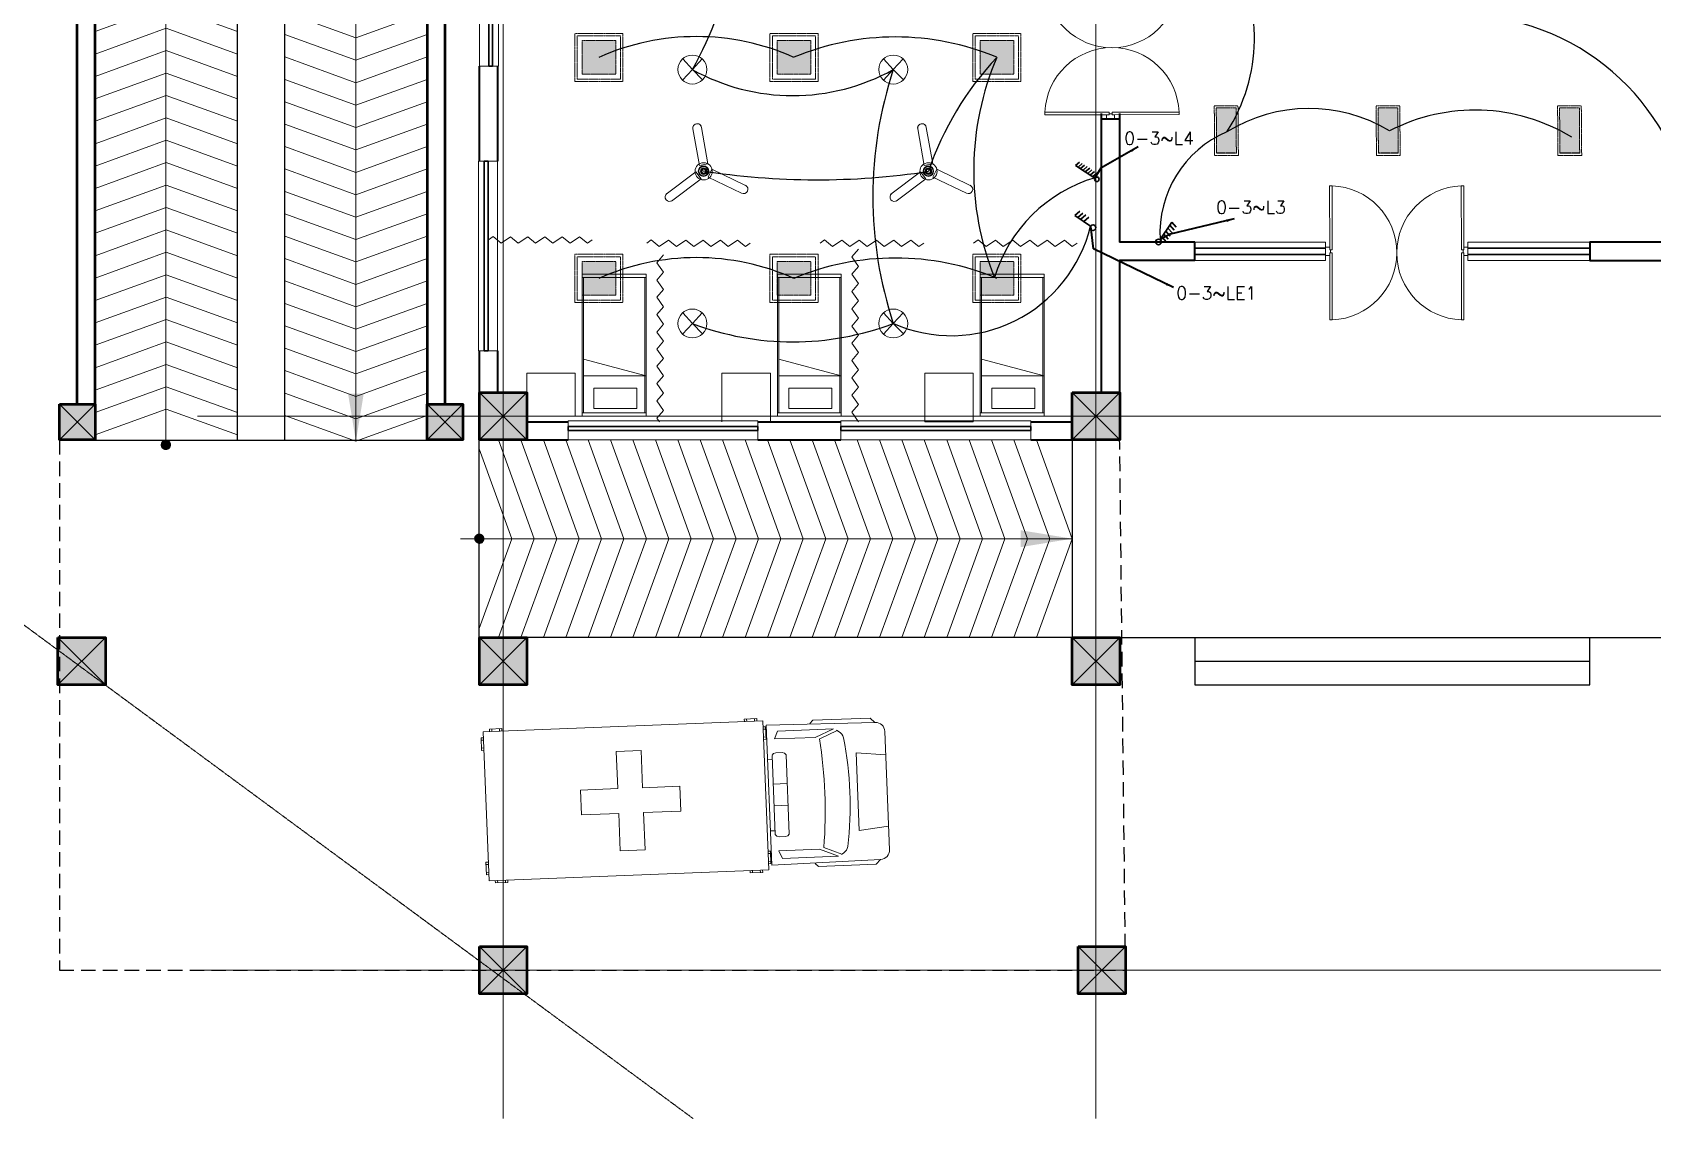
# Model space of a CAD drawing. Header units: millimetres. Extents: x 2355032 to 3136749, y 3674522 to 3929111.
# Drawn here: x 2431437 to 2451932, y 3888237 to 3901981 of the extents above; entities that cross this region are included whole.
import ezdxf

# ---------------------------------------------------------------- set-up
doc = ezdxf.new("R2010")
doc.units = ezdxf.units.MM
doc.header["$MEASUREMENT"] = 0
doc.linetypes.add('CENTER', pattern=[2, 1.25, -0.25, 0.25, -0.25])
doc.linetypes.add('DASHED', pattern=[0.75, 0.5, -0.25])
for name, color, linetype, lineweight in [('0newfurnture', 30, 'Continuous', 15), ('48fan', 4, 'Continuous', 13), ('centreline', 52, 'CENTER', 5), ('Column-0.5', 14, 'Continuous', 50), ('conduit Light & fan City', 30, 'Continuous', 5), ('Dimension- 0.15', 114, 'Continuous', 15), ('door', 41, 'Continuous', 5), ('Door Opening-0.09', 253, 'Continuous', 9), ('Furniture Hospital-0.09', 44, 'Continuous', 9), ('Hatch', 9, 'Continuous', 9), ('hatch-1', 53, 'Continuous', 15), ('Sill Level', 140, 'Continuous', 20), ('stairs', 6, 'Continuous', 25), ('Switches', 173, 'Continuous', 15), ('WALL 0.2', 7, 'Continuous', 20), ('wall 0.4', 7, 'Continuous', 40), ('Wall-0.5', 7, 'Continuous', 50), ('WINDOW', 152, 'Continuous', 30), ('Windows Plan', 152, 'Continuous', 35)]:
    doc.layers.add(name, color=color, linetype=linetype, lineweight=lineweight)
for name, color, linetype in [('1 x 4 recessed', 80, 'CENTER'), ('2 x 11 recessed', 60, 'CENTER'), ('ceilling fan', 3, 'Continuous'), ('emergencylight', 1, 'Continuous'), ('thrtywpanel', 7, 'Continuous'), ('wire powered ups', 3, 'Continuous'), ('Wires', 1, 'Continuous')]:
    doc.layers.add(name, color=color, linetype=linetype)
doc.styles.add('romans', font='romans.shx')
doc.styles.get("Standard").update_dxf_attribs({"font": 'arial.ttf'})
doc.linetypes.add('ZIGZAG', pattern='A,0.0001,-0.2,[131,ltypeshp.shx,S=0.2,R=0,X=-0.2,Y=0],-0.4,[131,ltypeshp.shx,S=0.2,R=180,X=0.2,Y=0],-0.2', length=0.8001)
doc.dimstyles.get("Standard").update_dxf_attribs({"dimtxt": 500, "dimasz": 100, "dimexe": 100, "dimexo": 200, "dimgap": 0.09, "dimtad": 0, "dimtoh": 1, "dimdec": 0, "dimzin": 0, "dimdsep": 46, "dimtxsty": 'Standard', "dimblk": 'DOT', "dimcen": 0, "dimclrd": 256, "dimclre": 256, "dimclrt": 256, "dimadec": 0, "dimazin": 0, "dimtfac": 1, "dimtdec": 0, "dimtofl": 0, "dimtmove": 0, "dimatfit": 3, "dimfxl": 1, "dimtolj": 1, "dimtzin": 0, "dimlwd": -1, "dimlwe": -1, "dimarcsym": 1})

# ---------------------------------------------------------------- blocks, each defined once
blk = doc.blocks.new('A$C01AF3ADE')
at = {"layer": 'Furniture Hospital-0.09'}
for p, q in [((15, 975), (1815, 975)), ((15, 15), (15, 975)), ((135, 990), (55, 990)), ((55, 990), (55, 975)), ((70, 990), (70, 975)), ((120, 975), (120, 990)), ((135, 975), (135, 990)), ((1695, 975), (1695, 990)), ((1695, 990), (1775, 990)), ((1710, 975), (1710, 990)), ((1760, 990), (1760, 975)), ((1775, 990), (1775, 975)), ((1815, 975), (1815, 15)), ((1835, 945), (2536, 936)), ((1835, 45), (1835, 945)), ((2115, 945), (2135, 965)), ((2135, 965), (2505, 965)), ((2505, 965), (2534, 936)), ((0, 935), (0, 855)), ((15, 935), (0, 935)), ((15, 920), (0, 920)), ((0, 870), (15, 870)), ((0, 855), (15, 855)), ((1815, 935), (1830, 935)), ((1815, 920), (1830, 920)), ((1830, 870), (1815, 870)), ((1830, 855), (1815, 855)), ((1830, 935), (1830, 855)), ((1885, 855), (1905, 905)), ((2145, 855), (1885, 855)), ((1905, 905), (2265, 905)), ((2265, 905), (2145, 855)), ((2175, 845), (2288, 893)), ((2285, 895), (2301, 885)), ((2595, 876), (2595, 114)), ((865, 815), (1025, 815)), ((865, 575), (865, 815)), ((1025, 815), (1025, 575)), ((1865, 751), (1875, 761)), ((1865, 750), (1865, 240)), ((1875, 761), (1890, 766)), ((1890, 766), (1930, 766)), ((1945, 761), (1930, 766)), ((1955, 751), (1945, 761)), ((1955, 750), (1955, 240)), ((2405, 745), (2595, 725)), ((2405, 745), (2405, 245)), ((1835, 725), (1865, 725)), ((625, 575), (865, 575)), ((625, 415), (625, 575)), ((1025, 575), (1265, 575)), ((1265, 575), (1265, 415)), ((1955, 565), (1865, 565)), ((1955, 425), (1865, 425)), ((865, 415), (625, 415)), ((865, 175), (865, 415)), ((1025, 415), (1025, 175)), ((1265, 415), (1025, 415)), ((1835, 265), (1865, 265)), ((1865, 240), (1875, 230)), ((1875, 230), (1890, 225)), ((1890, 225), (1930, 225)), ((1945, 230), (1930, 225)), ((1955, 240), (1945, 230)), ((2405, 245), (2595, 265)), ((0, 135), (15, 135)), ((0, 55), (0, 135)), ((0, 120), (15, 120)), ((1025, 175), (865, 175)), ((1830, 135), (1815, 135)), ((1830, 120), (1815, 120)), ((1830, 55), (1830, 135)), ((1885, 135), (1905, 85)), ((2145, 135), (1885, 135)), ((2265, 85), (2145, 135)), ((2175, 145), (2288, 97)), ((2285, 95), (2301, 105)), ((15, 70), (0, 70)), ((15, 55), (0, 55)), ((1815, 15), (15, 15)), ((55, 0), (55, 15)), ((135, 0), (55, 0)), ((70, 0), (70, 15)), ((120, 15), (120, 0)), ((135, 15), (135, 0)), ((1695, 15), (1695, 0)), ((1695, 0), (1775, 0)), ((1710, 15), (1710, 0)), ((1760, 0), (1760, 15)), ((1775, 0), (1775, 15)), ((1815, 70), (1830, 70)), ((1815, 55), (1830, 55)), ((1835, 45), (2536, 54)), ((1905, 85), (2265, 85)), ((2115, 45), (2135, 25)), ((2135, 25), (2505, 25)), ((2505, 25), (2534, 54))]:
    blk.add_line(p, q, dxfattribs=at)
for centre, radius, start, end in [((-878, 495), 3072, 353.459, 6.541), ((2269, 834), 60, 10.7953, 57.5288), ((103, 495), 2252, 351.0441, 8.9559), ((2535, 876), 60, 0, 89.2462), ((2269, 156), 60, 302.4712, 349.2047), ((2535, 114), 60, 270.7538, 0)]:
    blk.add_arc(centre, radius, start, end, dxfattribs=at)
blk = doc.blocks.new('BED')
at = {"layer": 'Furniture Hospital-0.09'}
for p, q in [((-2.12, 0.475), (-2.12, -0.475)), ((-2.12, -0.475), (-2.12, 0.475)), ((-0.008, 0.475), (-2.12, 0.475)), ((-2.07, 0.475), (-2.07, -0.475)), ((-0.058, 0.455), (-2.07, 0.455)), ((-0.855, -0.455), (-0.61, 0.475)), ((-0.61, 0.475), (-0.61, -0.455)), ((-0.425, 0.336), (-0.426, -0.303)), ((-0.425, 0.336), (-0.121, 0.336)), ((-0.121, -0.303), (-0.121, 0.336)), ((-0.058, -0.475), (-0.058, 0.475)), ((-0.008, -0.475), (-0.008, 0.475)), ((-2.12, -0.475), (-0.008, -0.475)), ((-2.07, -0.455), (-0.058, -0.455)), ((-0.426, -0.303), (-0.121, -0.303))]:
    blk.add_line(p, q, dxfattribs=at)
blk = doc.blocks.new('MAIN DOOR')
at = {"layer": 'door', "ltscale": 1000}
for points in [[(2346.08, 190.6), (2346.08, 188.53)], [(2348.88, 188.12), (2347.4, 188.12), (2347.4, 188.53), (2346.08, 188.53), (2346.08, 190.6), (2350.2, 190.6)], [(2347.4, 188.12), (2348.88, 188.12), (2348.88, 188.53), (2350.2, 188.53), (2350.2, 190.6), (2346.08, 190.6)], [(2350.2, 190.6), (2350.2, 188.53)], [(2313.41, 120.66), (2347.33, 120.66), (2347.33, 121.91), (2313.41, 121.91), (2313.41, 120.66)], [(2348.82, 121.07), (2347.33, 121.07), (2347.33, 120.66), (2346.01, 120.66), (2346.01, 118.6), (2350.14, 118.6)], [(2347.33, 121.07), (2348.82, 121.07), (2348.82, 120.66), (2350.14, 120.66), (2350.14, 118.6), (2346.01, 118.6)], [(2346.01, 118.6), (2346.01, 120.66)], [(2381.26, 120.66), (2348.82, 120.66), (2348.82, 121.91), (2381.26, 121.91), (2381.26, 120.66)], [(2350.14, 118.6), (2350.14, 120.66)]]:
    blk.add_lwpolyline(points, dxfattribs=at)
for points in [[(2313.47, 188.53), (2347.4, 188.53), (2347.4, 187.28), (2313.47, 187.28)], [(2381.32, 188.53), (2348.88, 188.53), (2348.88, 187.28), (2381.32, 187.28)]]:
    blk.add_lwpolyline(points, close=True, dxfattribs=at)
at = {"layer": 'Door Opening-0.09', "ltscale": 1000}
for centre, radius, start, end in [((2347.4, 188.53), 33.94, 182.11678, 357.88255), ((2347.33, 120.66), 33.95, 2.11669, 177.88264)]:
    blk.add_arc(centre, radius, start, end, dxfattribs=at)
at = {"layer": 'WINDOW', "ltscale": 5}
blk.add_line((2350.14, 190.6), (2350.14, 190.6), dxfattribs=at)
blk = doc.blocks.new('_Dot')
at = {"color": 0, "linetype": 'ByBlock', "lineweight": -2}
blk.add_line((-0.5, 0), (-1, 0), dxfattribs=at)
at = {"color": 0, "linetype": 'ByBlock', "lineweight": -3, "const_width": 0.5}
blk.add_lwpolyline([(-0.25, 0, 1), (0.25, 0, 1)], format="xyb", close=True, dxfattribs=at)
blk = doc.blocks.new('2ft column')
at = {"layer": 'Hatch', "ltscale": 5}
h = blk.add_hatch(color=256, dxfattribs=at)
h.dxf.hatch_style = 1
h.paths.add_polyline_path([(2207385, 4176559), (2207985, 4176559), (2207985, 4175959), (2207385, 4175959)])
at = {"layer": 'Column-0.5', "ltscale": 5}
blk.add_lwpolyline([(2207385, 4176559), (2207985, 4176559), (2207985, 4175959), (2207385, 4175959)], close=True, dxfattribs=at)
at = {"layer": 'Defpoints', "ltscale": 5}
for points in [[(2207985, 4176559), (2207385, 4175959)], [(2207985, 4175959), (2207385, 4176559)]]:
    blk.add_lwpolyline(points, dxfattribs=at)
blk = doc.blocks.new('main grid')
at = {"layer": 'centreline', "ltscale": 5}
for p, q in [((2518911, 4018930), (2518911, 3987284)), ((2526411, 4018930), (2526411, 3987284)), ((2559388, 3996172), (2515045, 3996172)), ((2559988, 3996172), (2515645, 3996172)), ((2533911, 3989164), (2515100, 3989164))]:
    blk.add_line(p, q, dxfattribs=at)
blk.add_lwpolyline([(2510725, 3995097), (2521316, 3987284)], dxfattribs=at)
at = {"layer": 'Hatch'}
for p in [(311226, -180087), (318726, -180087), (305895, -183187), (311226, -183187), (318726, -183187), (311226, -187095), (318801, -187095)]:
    blk.add_blockref('2ft column', p, dxfattribs=at)
blk = doc.blocks.new('w1')
at = {"layer": 'Sill Level'}
blk.add_lwpolyline([(2460641, 3827503), (2460641, 3825103), (2460401, 3825103), (2460401, 3827503)], close=True, dxfattribs=at)
at = {"layer": 'Windows Plan'}
blk.add_lwpolyline([(2460521, 3825103), (2460521, 3827503), (2460473, 3827503), (2460473, 3825103)], close=True, dxfattribs=at)
blk = doc.blocks.new('w2')
at = {"layer": 'Sill Level'}
blk.add_lwpolyline([(2444138, 3818930), (2445638, 3818930), (2445638, 3818690), (2444138, 3818690)], close=True, dxfattribs=at)
at = {"layer": 'Windows Plan'}
blk.add_lwpolyline([(2445638, 3818810), (2444138, 3818810), (2444138, 3818762), (2445638, 3818762)], close=True, dxfattribs=at)
blk = doc.blocks.new('36W LED PANEL')
at = {"layer": '2 x 11 recessed', "lineweight": 0, "true_color": 0xffffff, "transparency": 33554664}
h = blk.add_hatch(dxfattribs=at)
h.set_pattern_fill('DOTS', scale=15.2)
h.paths.add_polyline_path([(-213, 213), (213, 213), (213, -213), (-213, -213)])
at = {"layer": '2 x 11 recessed', "lineweight": 0}
for points in [[(-304, 304), (304, 304), (304, -304), (-304, -304)], [(-274, 274), (274, 274), (274, -274), (-274, -274)], [(-213, 213), (213, 213), (213, -213), (-213, -213)]]:
    blk.add_lwpolyline(points, close=True, dxfattribs=at)
blk = doc.blocks.new('2 ft panel')
at = {"layer": '1 x 4 recessed', "lineweight": 0}
h = blk.add_hatch(dxfattribs=at)
h.set_pattern_fill('AR-SAND', color=256, scale=6.25)
h.set_pattern_definition([(37.5, (-417982.219, 97562.351), (-0.39370849, 12.04264856), [0, -9.5, 0, -10.625, 0, -10.15625]), (7.5, (-417982.219, 97562.351), (11.0611044, 17.6384129), [0, -5.125, 0, -8.5625, 0, -3.28125]), (327.5, (-417989.906, 97562.351), (19.46338664, 0.03536908), [0, -3.125, 0, -11.25, 0, -14.6875]), (317.5, (-417989.906, 97562.351), (18.7882913, 5.4854723), [0, -1.5625, 0, -7.375, 0, -8.4375])])
h.paths.add_polyline_path([(287, -125), (287, 125), (-288, 125), (-288, -125)])
at = {"layer": '1 x 4 recessed'}
blk.add_line((287, 125), (287, -125), dxfattribs=at)
at = {"layer": '1 x 4 recessed', "lineweight": 0}
for points in [[(316, -150), (-313, -150), (-313, 150), (316, 150)], [(287, -125), (-288, -125), (-288, 125), (287, 125)], [(316, 150), (316, -150)]]:
    blk.add_lwpolyline(points, dxfattribs=at)
blk = doc.blocks.new('6gang switch')
at = {"layer": 'Switches', "lineweight": 30}
for p, q in [((1.74, 2.08), (6.46, 9.17)), ((4.95, 6.67), (6.71, 4.66)), ((5.7, 7.92), (7.46, 5.92)), ((6.46, 9.17), (8.21, 7.17)), ((2.44, 3.16), (4.2, 1.16)), ((3.32, 4.29), (5.08, 2.28)), ((4.07, 5.54), (5.83, 3.54))]:
    blk.add_line(p, q, dxfattribs=at)
blk.add_circle((1.13, 1.13), 1.13, dxfattribs=at)
blk = doc.blocks.new('48 inch fan')
at = {"color": 3, "extrusion": (-0.984895, -0.173153, 0)}
for p, q in [((-33.3, 131.7, -78.1), (-33.3, 131.7, -76)), ((-33.3, 131.7, -78.1), (-13.3, 18.3, -78.1)), ((-13.3, 18.3, -78.1), (-13.3, 18.3, -76))]:
    blk.add_line(p, q, dxfattribs=at)
at = {"color": 3}
for p, q in [((-33.3, 131.7, -78.1), (-33.3, 131.7, -76)), ((-6.6, 136.4, -78.1), (-6.6, 136.4, -76)), ((13.4, 23, -76), (-13.3, 18.3, -76)), ((14, -17.8, -76), (25.8, 6.6, -76)), ((-116.3, -70.9, -76), (-24.4, -1.4, -76)), ((-8.1, -23.1, -76), (-100, -92.5, -76)), ((-24.4, -1.4, -76), (-8.1, -23.1, -76)), ((117.6, -68, -76), (14, -17.8, -76)), ((129.5, -43.6, -78.1), (129.5, -43.6, -76))]:
    blk.add_line(p, q, dxfattribs=at)
at = {"color": 3, "extrusion": (0.984895, 0.173153, 0)}
for p, q in [((-6.6, 136.4, -78.1), (-6.6, 136.4, -76)), ((13.4, 23, -78.1), (13.4, 23, -76))]:
    blk.add_line(p, q, dxfattribs=at)
at = {"color": 3, "extrusion": (0, 0, -1)}
for p, q in [((13.4, 23, -78.1), (-6.6, 136.4, -78.1)), ((-13.3, 18.3, -78.1), (13.4, 23, -78.1)), ((14, -17.8, -78.1), (25.8, 6.6, -78.1)), ((-116.3, -70.9, -78.1), (-24.4, -1.4, -78.1)), ((-8.1, -23.1, -78.1), (-100, -92.5, -78.1)), ((-24.4, -1.4, -78.1), (-8.1, -23.1, -78.1)), ((117.6, -68, -78.1), (14, -17.8, -78.1))]:
    blk.add_line(p, q, dxfattribs=at)
at = {"color": 3, "extrusion": (0.173153, -0.984895, 0)}
for p, q in [((13.4, 23, -76), (-13.3, 18.3, -76)), ((-13.3, 18.3, -78.1), (13.4, 23, -78.1)), ((-13.3, 18.3, -78.1), (-13.3, 18.3, -76)), ((13.4, 23, -78.1), (13.4, 23, -76))]:
    blk.add_line(p, q, dxfattribs=at)
at = {"color": 3, "extrusion": (-0.900152, 0.435576, 0)}
for p, q in [((14, -17.8, -76), (25.8, 6.6, -76)), ((14, -17.8, -78.1), (25.8, 6.6, -78.1)), ((25.8, 6.6, -78.1), (25.8, 6.6, -76)), ((14, -17.8, -78.1), (14, -17.8, -76))]:
    blk.add_line(p, q, dxfattribs=at)
at = {"color": 3, "extrusion": (0.435576, 0.900152, 0)}
for p, q in [((25.8, 6.6, -78.1), (25.8, 6.6, -76)), ((25.8, 6.6, -78.1), (129.5, -43.6, -78.1)), ((129.5, -43.6, -78.1), (129.5, -43.6, -76))]:
    blk.add_line(p, q, dxfattribs=at)
at = {"color": 3, "extrusion": (-0.602909, 0.79781, 0)}
for p, q in [((-116.3, -70.9, -76), (-24.4, -1.4, -76)), ((-116.3, -70.9, -78.1), (-24.4, -1.4, -78.1)), ((-24.4, -1.4, -78.1), (-24.4, -1.4, -76))]:
    blk.add_line(p, q, dxfattribs=at)
at = {"color": 3, "extrusion": (0.602909, -0.79781, 0)}
for p, q in [((-8.1, -23.1, -76), (-100, -92.5, -76)), ((-8.1, -23.1, -78.1), (-100, -92.5, -78.1)), ((-8.1, -23.1, -78.1), (-8.1, -23.1, -76)), ((-97.8, -90.4, -2.4), (-97.8, -90.4, -0.4))]:
    blk.add_line(p, q, dxfattribs=at)
at = {"color": 3, "extrusion": (0.79781, 0.602909, 0)}
for p, q in [((-24.4, -1.4, -76), (-8.1, -23.1, -76)), ((-24.4, -1.4, -78.1), (-24.4, -1.4, -76)), ((-24.4, -1.4, -78.1), (-8.1, -23.1, -78.1)), ((-8.1, -23.1, -78.1), (-8.1, -23.1, -76))]:
    blk.add_line(p, q, dxfattribs=at)
at = {"color": 3, "extrusion": (-0.435576, -0.900152, 0)}
for p, q in [((117.6, -68, -76), (14, -17.8, -76)), ((14, -17.8, -78.1), (14, -17.8, -76)), ((117.6, -68, -78.1), (14, -17.8, -78.1))]:
    blk.add_line(p, q, dxfattribs=at)
at = {"color": 3}
for centre, radius in [((0, 0, -71.1), 26.7), ((0, 0, -81.3), 26.7), ((0, 0), 6.78)]:
    blk.add_circle(centre, radius, dxfattribs=at)
at = {"color": 3, "extrusion": (0, 0, -1)}
for centre, radius in [((0, 0, 81.3), 26.7), ((0, 0, 71.1), 26.7), ((0, 0, 81.3), 6.78), ((0, 0, 81.3), 6.78)]:
    blk.add_circle(centre, radius, dxfattribs=at)
at = {"color": 3, "extrusion": (-0.024462, -1e-16, 0.999701)}
for centre, radius in [((-0.6, 0.2, 16), 16.3), ((-0.9, 0.2, 16), 14.5), ((-0.9, 0.2, 16), 14.5), ((-0.6, 0.2, -5.6), 8.13)]:
    blk.add_circle(centre, radius, dxfattribs=at)
at = {"color": 3, "extrusion": (0.024462, 1e-16, -0.999701)}
for centre, radius in [((0.6, 0.2, -16), 16.3), ((0.4, 0.2, 0.2), 10.2), ((0.8, 0.2, 0.2), 9.08), ((0.9, 0.2, 5.6), 7.26)]:
    blk.add_circle(centre, radius, dxfattribs=at)
at = {"color": 3, "extrusion": (0.024462, 0, -0.999701)}
blk.add_circle((0.8, 0.2, 0.2), 6.78, dxfattribs=at)
at = {"color": 3, "extrusion": (0, 0, -1)}
for centre, start, end in [((19.9, 134.1, 78.1), 350.0288, 170.0288), ((19.9, 134.1, 76), 350.0288, 170.0288), ((-123.6, -55.8, 76), 115.822, 295.822), ((-123.6, -55.8, 78.1), 115.822, 295.822), ((-123.6, -55.8, 78.1), 115.822, 295.822), ((105.9, -79.6, 2.4), 232.9215, 52.9215)]:
    blk.add_arc(centre, 13.6, start, end, dxfattribs=at)
at = {"color": 3}
for centre, start, end in [((-19.9, 134.1, -76), 9.9712, 189.9712), ((-19.9, 134.1, -78.1), 9.9712, 189.9712), ((123.6, -55.8, -76), 244.178, 64.178)]:
    blk.add_arc(centre, 13.6, start, end, dxfattribs=at)
blk = doc.blocks.new('emergency')
at = {"layer": 'conduit Light & fan City'}
for p, q in [((0, 0), (-124, -135)), ((-122, 136), (0, 0)), ((124, 135), (0, 0)), ((0, 0), (129, -129))]:
    blk.add_line(p, q, dxfattribs=at)
blk.add_circle((0, 0), 183, dxfattribs=at)
blk = doc.blocks.new('4 WAY')
at = {"layer": 'Switches', "lineweight": 30}
for p, q in [((1.76, 2.13), (6.02, 8.52)), ((5.27, 7.27), (7.02, 5.26)), ((6.02, 8.52), (7.78, 6.51)), ((3.64, 4.89), (5.39, 2.88)), ((4.51, 6.01), (6.27, 4.01))]:
    blk.add_line(p, q, dxfattribs=at)
blk.add_circle((1.13, 1.13), 1.13, dxfattribs=at)
blk = doc.blocks.new('8 gang')
at = {"layer": 'Switches', "lineweight": 30}
for p, q in [((1.74, 2.08), (7.96, 11.68)), ((6.46, 9.17), (8.21, 7.17)), ((7.21, 10.43), (8.97, 8.42)), ((7.96, 11.68), (9.72, 9.67)), ((2.44, 3.16), (4.2, 1.16)), ((3.32, 4.29), (5.08, 2.28)), ((4.07, 5.54), (5.83, 3.54)), ((4.95, 6.67), (6.71, 4.66)), ((5.7, 7.92), (7.46, 5.92))]:
    blk.add_line(p, q, dxfattribs=at)
blk.add_circle((1.13, 1.13), 1.13, dxfattribs=at)
blk = doc.blocks.new('RAMP23')
at = {"layer": 'Dimension- 0.15', "ltscale": 5}
h = blk.add_hatch(dxfattribs=at)
h.set_pattern_fill('ANSI31', color=256, scale=25.555556, angle=90)
h.set_pattern_definition([(135, (1623697.9227, 1877740.101), (-2.258813329, -2.258813329), [])])
h.paths.add_polyline_path([(2418321, 3996255), (2418380, 3996255), (2418380, 3996196, -0.414214)])
h.paths.add_polyline_path([(2418321, 3996255, -0.414214), (2418380, 3996314), (2418380, 3996255)])
h.paths.add_polyline_path([(2418380, 3996255), (2418380, 3996314, -0.414214), (2418439, 3996255)])
h.paths.add_polyline_path([(2418380, 3996196), (2418380, 3996255), (2418439, 3996255, -0.414214)])
blk.add_lwpolyline([(2418984, 4012016), (2418984, 4013523), (2420784, 4013523), (2420784, 4012700)], dxfattribs=at)
blk.add_circle((2418380, 3996255), 59.1, dxfattribs=at)
at = {"layer": 'hatch-1', "color": 4, "lineweight": 0, "ltscale": 5}
for points in [[(2417484, 4012256), (2418384, 4012583), (2419284, 4012256)], [(2419884, 4012503), (2420784, 4012177), (2421684, 4012503)], [(2420447, 4012583), (2420784, 4012460), (2421122, 4012583)], [(2417484, 4011973), (2418384, 4012299), (2419284, 4011973)], [(2419884, 4012220), (2420784, 4011893), (2421684, 4012220)], [(2417484, 4011689), (2418384, 4012016), (2419284, 4011689)], [(2419782, 4011938), (2420784, 4011574), (2421787, 4011938)], [(2419884, 4011936), (2420784, 4011610), (2421684, 4011936)], [(2417484, 4011406), (2418384, 4011732), (2419284, 4011406)], [(2419884, 4011653), (2420784, 4011326), (2421684, 4011653)], [(2417484, 4011122), (2418384, 4011449), (2419284, 4011122)], [(2419884, 4011369), (2420784, 4011043), (2421684, 4011369)], [(2417484, 4010839), (2418384, 4011165), (2419284, 4010839)], [(2419884, 4011086), (2420784, 4010759), (2421684, 4011086)], [(2417484, 4010555), (2418384, 4010882), (2419284, 4010555)], [(2419884, 4010802), (2420784, 4010476), (2421684, 4010802)], [(2417484, 4010272), (2418384, 4010598), (2419284, 4010272)], [(2419884, 4010519), (2420784, 4010192), (2421684, 4010519)], [(2417484, 4009988), (2418384, 4010315), (2419284, 4009988)], [(2419884, 4010235), (2420784, 4009909), (2421684, 4010235)], [(2417484, 4009705), (2418384, 4010031), (2419284, 4009705)], [(2419884, 4009952), (2420784, 4009625), (2421684, 4009952)], [(2417484, 4009421), (2418384, 4009748), (2419284, 4009421)], [(2419884, 4009668), (2420784, 4009342), (2421684, 4009668)], [(2417484, 4009138), (2418384, 4009464), (2419284, 4009138)], [(2419884, 4009385), (2420784, 4009058), (2421684, 4009385)], [(2417484, 4008854), (2418384, 4009181), (2419284, 4008854)], [(2419884, 4009101), (2420784, 4008775), (2421684, 4009101)], [(2417484, 4008571), (2418384, 4008897), (2419284, 4008571)], [(2419884, 4008818), (2420784, 4008491), (2421684, 4008818)], [(2417484, 4008287), (2418384, 4008614), (2419284, 4008287)], [(2419884, 4008534), (2420784, 4008208), (2421684, 4008534)], [(2417484, 4008004), (2418384, 4008330), (2419284, 4008004)], [(2419884, 4008251), (2420784, 4007924), (2421684, 4008251)], [(2417484, 4007721), (2418384, 4008047), (2419284, 4007721)], [(2419884, 4007967), (2420784, 4007641), (2421684, 4007967)], [(2417484, 4007437), (2418384, 4007763), (2419284, 4007437)], [(2419884, 4007684), (2420784, 4007357), (2421684, 4007684)], [(2417484, 4007154), (2418384, 4007480), (2419284, 4007154)], [(2419884, 4007400), (2420784, 4007074), (2421684, 4007400)], [(2417484, 4006870), (2418384, 4007196), (2419284, 4006870)], [(2419884, 4007117), (2420784, 4006791), (2421684, 4007117)], [(2417484, 4006587), (2418384, 4006913), (2419284, 4006587)], [(2419884, 4006833), (2420784, 4006507), (2421684, 4006833)], [(2417484, 4006303), (2418384, 4006629), (2419284, 4006303)], [(2419884, 4006550), (2420784, 4006224), (2421684, 4006550)], [(2417484, 4006020), (2418384, 4006346), (2419284, 4006020)], [(2419884, 4006266), (2420784, 4005940), (2421684, 4006266)], [(2417484, 4005736), (2418384, 4006062), (2419284, 4005736)], [(2419884, 4005983), (2420784, 4005657), (2421684, 4005983)], [(2417484, 4005453), (2418384, 4005779), (2419284, 4005453)], [(2419884, 4005699), (2420784, 4005373), (2421684, 4005699)], [(2417484, 4005169), (2418384, 4005495), (2419284, 4005169)], [(2419884, 4005416), (2420784, 4005090), (2421684, 4005416)], [(2417484, 4004886), (2418384, 4005212), (2419284, 4004886)], [(2419884, 4005132), (2420784, 4004806), (2421684, 4005132)], [(2417484, 4004602), (2418384, 4004928), (2419284, 4004602)], [(2419884, 4004849), (2420784, 4004523), (2421684, 4004849)], [(2417484, 4004319), (2418384, 4004645), (2419284, 4004319)], [(2419884, 4004565), (2420784, 4004239), (2421684, 4004565)], [(2417484, 4004035), (2418384, 4004361), (2419284, 4004035)], [(2419884, 4004282), (2420784, 4003956), (2421684, 4004282)], [(2417484, 4003752), (2418384, 4004078), (2419284, 4003752)], [(2417484, 4003752), (2418384, 4004078), (2419284, 4003752)], [(2419884, 4003998), (2420784, 4003672), (2421684, 4003998)], [(2417484, 4003468), (2418384, 4003794), (2419284, 4003468)], [(2419884, 4003715), (2420784, 4003389), (2421684, 4003715)], [(2417484, 4003185), (2418384, 4003511), (2419284, 4003185)], [(2419884, 4003431), (2420784, 4003105), (2421684, 4003431)], [(2417484, 4002901), (2418384, 4003228), (2419284, 4002901)], [(2419884, 4003148), (2420784, 4002822), (2421684, 4003148)], [(2417484, 4002618), (2418384, 4002944), (2419284, 4002618)], [(2419884, 4002864), (2420784, 4002538), (2421684, 4002864)], [(2417484, 4002334), (2418384, 4002661), (2419284, 4002334)], [(2419884, 4002581), (2420784, 4002255), (2421684, 4002581)], [(2417484, 4002051), (2418384, 4002377), (2419284, 4002051)], [(2419884, 4002298), (2420784, 4001971), (2421684, 4002298)], [(2417484, 4001767), (2418384, 4002094), (2419284, 4001767)], [(2419884, 4002014), (2420784, 4001688), (2421684, 4002014)], [(2417484, 4001484), (2418384, 4001810), (2419284, 4001484)], [(2419884, 4001731), (2420784, 4001404), (2421684, 4001731)], [(2417484, 4001200), (2418384, 4001527), (2419284, 4001200)], [(2419884, 4001447), (2420784, 4001121), (2421684, 4001447)], [(2417484, 4000917), (2418384, 4001243), (2419284, 4000917)], [(2419884, 4001164), (2420784, 4000837), (2421684, 4001164)], [(2417484, 4000633), (2418384, 4000960), (2419284, 4000633)], [(2419884, 4000880), (2420784, 4000554), (2421684, 4000880)], [(2417484, 4000350), (2418384, 4000676), (2419284, 4000350)], [(2419884, 4000597), (2420784, 4000270), (2421684, 4000597)], [(2417484, 4000066), (2418384, 4000393), (2419284, 4000066)], [(2419884, 4000313), (2420784, 3999987), (2421684, 4000313)], [(2417484, 3999783), (2418384, 4000109), (2419284, 3999783)], [(2419884, 4000030), (2420784, 3999703), (2421684, 4000030)], [(2417484, 3999499), (2418384, 3999826), (2419284, 3999499)], [(2419884, 3999746), (2420784, 3999420), (2421684, 3999746)], [(2417484, 3999216), (2418384, 3999542), (2419284, 3999216)], [(2419884, 3999463), (2420784, 3999136), (2421684, 3999463)], [(2417484, 3998932), (2418384, 3999259), (2419284, 3998932)], [(2419884, 3999179), (2420784, 3998853), (2421684, 3999179)], [(2417484, 3998649), (2418384, 3998975), (2419284, 3998649)], [(2419884, 3998896), (2420784, 3998569), (2421684, 3998896)], [(2417484, 3998365), (2418384, 3998692), (2419284, 3998365)], [(2419884, 3998612), (2420784, 3998286), (2421684, 3998612)], [(2417484, 3998082), (2418384, 3998408), (2419284, 3998082)], [(2419884, 3998329), (2420784, 3998002), (2421684, 3998329)], [(2417484, 3997798), (2418384, 3998125), (2419284, 3997798)], [(2419884, 3998045), (2420784, 3997719), (2421684, 3998045)], [(2417484, 3997515), (2418384, 3997841), (2419284, 3997515)], [(2419884, 3997762), (2420784, 3997435), (2421684, 3997762)], [(2417484, 3997231), (2418384, 3997558), (2419284, 3997231)], [(2419884, 3997478), (2420784, 3997152), (2421684, 3997478)], [(2417484, 3996948), (2418384, 3997274), (2419284, 3996948)], [(2419884, 3997195), (2420784, 3996868), (2421684, 3997195)], [(2417484, 3996664), (2418384, 3996991), (2419284, 3996664)], [(2419884, 3996911), (2420784, 3996585), (2421684, 3996911)], [(2417484, 3996381), (2418384, 3996707), (2419284, 3996381)], [(2417484, 3996381), (2418384, 3996707), (2419284, 3996381)], [(2419884, 3996628), (2420784, 3996301), (2421684, 3996628)]]:
    blk.add_lwpolyline(points, dxfattribs=at)
at = {"layer": 'stairs', "ltscale": 5}
for points in [[(2417484, 4012583), (2421684, 4012583)], [(2419284, 3996313), (2419284, 4012583)], [(2419884, 3996313), (2419884, 4012583)], [(2417484, 3996313), (2421684, 3996313)]]:
    blk.add_lwpolyline(points, dxfattribs=at)
at = {"layer": 'WALL 0.2', "ltscale": 5}
for points in [[(2417484, 4014613), (2421684, 4014613)], [(2417484, 4014383), (2421684, 4014383)]]:
    blk.add_lwpolyline(points, dxfattribs=at)
at = {"layer": 'Wall-0.5', "ltscale": 5}
for points in [[(2417254, 3996768), (2417484, 3996768), (2417484, 4014613), (2417254, 4014613)], [(2421684, 3996768), (2421914, 3996768), (2421914, 4014613), (2421684, 4014613)]]:
    blk.add_lwpolyline(points, close=True, dxfattribs=at)
at = {"layer": 'Hatch', "xscale": 0.75, "yscale": 0.75, "zscale": 0.75}
for p in [(761496, 880614), (766146, 880614), (761496, 873271), (766146, 873271), (761496, 864349), (766146, 864349)]:
    blk.add_blockref('2ft column', p, dxfattribs=at)
at = {"layer": 'Dimension- 0.15', "ltscale": 5}
for points, override in [([(2420784, 3996301), (2420784, 4012700)], {"dimasz": 600, "dimfxl": 500, "dimfxlon": 1}), ([(2418384, 4012016), (2418380, 3996313)], {"dimasz": 600, "dimgap": 0.09, "dimtad": 0, "dimfxl": 500, "dimfxlon": 1})]:
    blk.add_leader(points, dimstyle='Standard', override=override, dxfattribs=at)
blk = doc.blocks.new('TSK')
at = {"layer": 'Dimension- 0.15', "ltscale": 5}
blk.add_lwpolyline([(2428774, 3988106), (2428774, 3981360)], dxfattribs=at)
at = {"layer": 'hatch-1', "color": 4, "lineweight": 0, "ltscale": 5}
for points in [[(2427524, 3988644), (2428774, 3989097), (2430024, 3988644)], [(2427524, 3988360), (2428774, 3988814), (2430024, 3988360)], [(2427524, 3988077), (2428774, 3988530), (2430024, 3988077)], [(2427524, 3987793), (2428774, 3988247), (2430024, 3987793)], [(2427524, 3987510), (2428774, 3987963), (2430024, 3987510)], [(2427524, 3987226), (2428774, 3987680), (2430024, 3987226)], [(2427524, 3986943), (2428774, 3987396), (2430024, 3986943)], [(2427524, 3986659), (2428774, 3987113), (2430024, 3986659)], [(2427524, 3986376), (2428774, 3986829), (2430024, 3986376)], [(2427524, 3986092), (2428774, 3986546), (2430024, 3986092)], [(2427524, 3985809), (2428774, 3986262), (2430024, 3985809)], [(2427524, 3985525), (2428774, 3985979), (2430024, 3985525)], [(2427524, 3985242), (2428774, 3985695), (2430024, 3985242)], [(2427524, 3984959), (2428774, 3985412), (2430024, 3984959)], [(2427524, 3984675), (2428774, 3985128), (2430024, 3984675)], [(2427524, 3984392), (2428774, 3984845), (2430024, 3984392)], [(2427524, 3984108), (2428774, 3984561), (2430024, 3984108)], [(2427524, 3983825), (2428774, 3984278), (2430024, 3983825)], [(2427524, 3983541), (2428774, 3983994), (2430024, 3983541)], [(2427524, 3983258), (2428774, 3983711), (2430024, 3983258)], [(2427524, 3982974), (2428774, 3983427), (2430024, 3982974)], [(2427524, 3982691), (2428774, 3983144), (2430024, 3982691)], [(2427524, 3982407), (2428774, 3982860), (2430024, 3982407)], [(2427524, 3982124), (2428774, 3982577), (2430024, 3982124)], [(2427524, 3981840), (2428774, 3982293), (2430024, 3981840)], [(2427636, 3981597), (2428774, 3982010), (2429912, 3981597)]]:
    blk.add_lwpolyline(points, dxfattribs=at)
at = {"layer": 'Dimension- 0.15', "ltscale": 5}
blk.add_leader([(2428774, 3989097), (2428774, 3981360)], dimstyle='Standard', override={"dimasz": 650, "dimgap": 0.09, "dimtad": 0, "dimfxl": 500, "dimfxlon": 1}, dxfattribs=at)

msp = doc.modelspace()

# ---------------------------------------------------------------- hatches: boundary and pattern name
at = {"layer": 'Dimension- 0.15', "ltscale": 5}
h = msp.add_hatch(dxfattribs=at)
h.set_pattern_fill('ANSI31', color=256, scale=25.555556)
h.set_pattern_definition([(45, (318575.1444, 4690785.0368), (-2.258813329, 2.258813329), [])])
h.paths.add_polyline_path([(2437090, 3895516), (2437090, 3895575), (2437031, 3895575, 0.414214)])
h.paths.add_polyline_path([(2437090, 3895516, 0.414214), (2437149, 3895575), (2437090, 3895575)])
h.paths.add_polyline_path([(2437090, 3895575), (2437149, 3895575, 0.414214), (2437090, 3895634)])
h.paths.add_polyline_path([(2437031, 3895575), (2437090, 3895575), (2437090, 3895634, 0.414214)])

# ---------------------------------------------------------------- linework, layer by layer
at = {"layer": 'centreline', "ltscale": 5}
for p, q in [((2437390, 3897425), (2437390, 3892253)), ((2440158, 3897125), (2434124, 3897125)), ((2441669, 3897125), (2440772, 3897125)), ((2484358, 3897125), (2441839, 3897125))]:
    msp.add_line(p, q, dxfattribs=at)
at = {"layer": 'Dimension- 0.15', "ltscale": 5}
msp.add_circle((2437090, 3895575), 59.1, dxfattribs=at)
at = {"layer": 'Furniture Hospital-0.09'}
for points in [[(2438215, 3897055), (2437690, 3897055), (2437690, 3897669), (2438304, 3897669), (2438304, 3897125)], [(2440158, 3897055), (2440158, 3897669), (2440772, 3897669), (2440772, 3897055), (2440615, 3897055)]]:
    msp.add_lwpolyline(points, dxfattribs=at)
msp.add_lwpolyline([(2442725, 3897669), (2443338, 3897669), (2443338, 3897055), (2442725, 3897055)], close=True, dxfattribs=at)
at = {"layer": 'stairs', "linetype": 'DASHED', "ltscale": 366}
msp.add_lwpolyline([(2431779, 3896825), (2431779, 3890117), (2445265, 3890117), (2445190, 3896940)], dxfattribs=at)
at = {"layer": 'stairs', "ltscale": 5}
for points in [[(2444590, 3894325), (2437090, 3894325), (2437090, 3896825)], [(2444590, 3896825), (2444590, 3894325), (2460340, 3894325)], [(2446140, 3894325), (2446140, 3893725), (2451140, 3893725), (2451140, 3894325)], [(2446140, 3894025), (2451140, 3894025)]]:
    msp.add_lwpolyline(points, dxfattribs=at)
at = {"layer": 'WALL 0.2', "ltscale": 5}
for points in [[(2446140, 3899325), (2447796, 3899325)], [(2447796, 3899325), (2447796, 3899095)], [(2449596, 3899325), (2451140, 3899325)], [(2449596, 3899325), (2449596, 3899095)], [(2446140, 3899095), (2447796, 3899095)], [(2449596, 3899095), (2451140, 3899095)]]:
    msp.add_lwpolyline(points, dxfattribs=at)
at = {"layer": 'wall 0.4', "ltscale": 5}
for p, q in [((2444960, 3897425), (2444960, 3900953)), ((2444960, 3900888), (2445190, 3900888)), ((2445190, 3900953), (2445190, 3899325)), ((2446140, 3899325), (2445190, 3899325)), ((2446140, 3899095), (2446140, 3899325))]:
    msp.add_line(p, q, dxfattribs=at)
for points in [[(2437090, 3901555), (2437090, 3900350)], [(2437320, 3901555), (2437320, 3900350)], [(2452320, 3897425), (2452320, 3899325), (2451140, 3899325), (2451140, 3899095), (2452090, 3899095), (2452090, 3897425)], [(2446140, 3899095), (2445190, 3899095), (2445190, 3897425)], [(2437090, 3897950), (2437090, 3897425)], [(2437320, 3897950), (2437320, 3897425)], [(2437690, 3897055), (2438215, 3897055)], [(2440615, 3897055), (2441665, 3897055)], [(2444065, 3897055), (2444590, 3897055)], [(2437690, 3896825), (2438215, 3896825)], [(2440615, 3896825), (2441665, 3896825)], [(2444065, 3896825), (2444590, 3896825)]]:
    msp.add_lwpolyline(points, dxfattribs=at)
at = {"layer": 'WINDOW', "linetype": 'ZIGZAG', "lineweight": 20, "ltscale": 0.5}
for points in [[(2437208, 3899355), (2437264, 3899398), (2437365, 3899313), (2437485, 3899396), (2437583, 3899313), (2437703, 3899396), (2437802, 3899313), (2437921, 3899396), (2438020, 3899313), (2438140, 3899396), (2438238, 3899313), (2438358, 3899396), (2438457, 3899313), (2438518, 3899355)], [(2439208, 3899313), (2439264, 3899355), (2439365, 3899270), (2439485, 3899353), (2439583, 3899270), (2439703, 3899353), (2439802, 3899270), (2439921, 3899353), (2440020, 3899270), (2440140, 3899353), (2440238, 3899270), (2440358, 3899353), (2440457, 3899270), (2440518, 3899313)], [(2441401, 3899313), (2441457, 3899355), (2441558, 3899270), (2441678, 3899353), (2441777, 3899270), (2441896, 3899353), (2441995, 3899270), (2442115, 3899353), (2442213, 3899270), (2442333, 3899353), (2442432, 3899270), (2442551, 3899353), (2442650, 3899270), (2442712, 3899313)], [(2443343, 3899313), (2443399, 3899355), (2443500, 3899270), (2443619, 3899353), (2443718, 3899270), (2443838, 3899353), (2443936, 3899270), (2444056, 3899353), (2444155, 3899270), (2444274, 3899353), (2444373, 3899270), (2444493, 3899353), (2444591, 3899270), (2444653, 3899313)], [(2439419, 3899165), (2439336, 3899066), (2439419, 3898946), (2439336, 3898848), (2439419, 3898728), (2439336, 3898629), (2439419, 3898509), (2439336, 3898411), (2439419, 3898291), (2439334, 3898190), (2439421, 3898075), (2439336, 3897974), (2439419, 3897854), (2439336, 3897756), (2439419, 3897636), (2439336, 3897537), (2439419, 3897418), (2439336, 3897319), (2439419, 3897199), (2439336, 3897101), (2439368, 3897055)], [(2441887, 3899239), (2441804, 3899140), (2441887, 3899021), (2441804, 3898922), (2441887, 3898802), (2441804, 3898704), (2441887, 3898584), (2441804, 3898485), (2441887, 3898365), (2441802, 3898264), (2441889, 3898150), (2441804, 3898049), (2441887, 3897929), (2441804, 3897830), (2441887, 3897710), (2441804, 3897612), (2441887, 3897492), (2441804, 3897393), (2441887, 3897274), (2441804, 3897175), (2441887, 3897055)]]:
    msp.add_lwpolyline(points, dxfattribs=at)
at = {"layer": 'WINDOW', "ltscale": 5}
for points in [[(2446140, 3899250), (2447796, 3899250)], [(2446140, 3899170), (2447796, 3899170)], [(2449596, 3899250), (2451140, 3899250)], [(2449596, 3899170), (2451140, 3899170)]]:
    msp.add_lwpolyline(points, dxfattribs=at)
at = {"layer": 'wire powered ups', "ltscale": 5}
for centre, radius, start, end in [((2435961, 3903668), 4391, 330.5713, 10.316), ((2449487, 3899232), 2970, 1.2192, 82.3053), ((2441056, 3903792), 2611, 240.8643, 299.1357), ((2447174, 3899905), 5106, 161.6608, 198.3392), ((2443061, 3899955), 1812, 246.1324, 346.4522), ((2441056, 3901671), 3605, 249.3492, 290.6508)]:
    msp.add_arc(centre, radius, start, end, dxfattribs=at)
at = {"layer": 'Wires', "ltscale": 5}
for centre, radius, start, end in [((2444723, 3901902), 2172, 327.0952, 31.3959), ((2439837, 3898898), 3030, 65.9685, 114.0315), ((2442354, 3898593), 3330, 67.331, 112.669), ((2446539, 3898944, -22), 3978, 136.8378, 161.2497), ((2446975, 3900236), 3631, 156.8198, 201.9069), ((2447586, 3899056), 1963, 58.7634, 121.9477), ((2449686, 3898646), 2352, 58.6454, 117.397), ((2447089, 3899442), 1389, 112.9491, 183.418), ((2441365, 3909382, 309), 9266, 260.9164, 278.7342), ((2445416, 3898328), 1892, 106.4251, 162.9853), ((2439837, 3896101), 3030, 65.9685, 114.0315), ((2442354, 3895796), 3330, 67.331, 112.669)]:
    msp.add_arc(centre, radius, start, end, dxfattribs=at)

# ---------------------------------------------------------------- block references
at = {"layer": '0newfurnture', "ltscale": 5}
msp.add_blockref('main grid', (-81520, -99047), dxfattribs=at)
at = {"layer": '1 x 4 recessed', "rotation": 270.4480127828098}
for p in [(2446540, 3900739), (2448587, 3900739), (2450883, 3900739)]:
    msp.add_blockref('2 ft panel', p, dxfattribs=at)
at = {"layer": '48fan', "rotation": 0.08050573568567779}
for p, xscale, yscale, zscale in [((2439928, 3900223, 310), 4.079775000000024, 4.079775000000024, 4.079775000000024), ((2442772, 3900223, 310), 4.079775000000025, 4.079775000000025, 4.079775000000025)]:
    msp.add_blockref('48 inch fan', p, dxfattribs=dict(at, xscale=xscale, yscale=yscale, zscale=zscale))
at = {"layer": 'ceilling fan', "lineweight": -3, "xscale": 31.30765159497629, "yscale": 31.30765159497629, "zscale": 31.30765159497629, "rotation": 90}
msp.add_blockref('4 WAY', (2444889, 3899476), dxfattribs=at)
at = {"layer": 'conduit Light & fan City', "xscale": 31.30765159497629, "yscale": 31.30765159497629, "zscale": 31.30765159497629}
msp.add_blockref('6gang switch', (2445647, 3899294), dxfattribs=at)
at = {"layer": 'Door Opening-0.09', "xscale": 24.99999476371197, "yscale": 24.99999476371197, "zscale": 24.99999476371197}
for p, rotation in [((2503775, 3905704), 180.049735942377), ((2452612, 3840511), 90.04973594237714)]:
    msp.add_blockref('MAIN DOOR', p, dxfattribs=dict(at, rotation=rotation))
at = {"layer": 'emergencylight'}
for p in [(2439785, 3901511), (2442327, 3901511), (2439785, 3898298), (2442327, 3898298)]:
    msp.add_blockref('emergency', p, dxfattribs=at)
at = {"layer": 'Furniture Hospital-0.09', "xscale": 851.8518518849082, "yscale": 851.8518518849082, "zscale": 851.8518518849082, "rotation": 269.9999999999999}
for p in [(2438797, 3897118), (2441265, 3897118), (2443831, 3897118)]:
    msp.add_blockref('BED', p, dxfattribs=at)
at = {"layer": 'Furniture Hospital-0.09', "ltscale": 6, "xscale": 1.967777777777831, "yscale": 1.967777777777831, "zscale": 1.967777777777831, "rotation": 2.243381542928415}
msp.add_blockref('A$C01AF3ADE', (2437185, 3891215), dxfattribs=at)
at = {"layer": 'thrtywpanel'}
for p in [(2438603, 3901665), (2441071, 3901665), (2443637, 3901665), (2438603, 3898869), (2441071, 3898869), (2443637, 3898869)]:
    msp.add_blockref('36W LED PANEL', p, dxfattribs=at)
at = {"layer": 'wall 0.4'}
for name, p in [('RAMP23', (14745, -99493)), ('w1', (-23321, 72847))]:
    msp.add_blockref(name, p, dxfattribs=at)
for name, p, rotation in [('w2', (6256021, 1457417), 90), ('w1', (-1386888, 6357466), 270), ('TSK', (-1544507, 6324349), 270)]:
    msp.add_blockref(name, p, dxfattribs=dict(at, rotation=rotation))
at = {"layer": 'wall 0.4', "xscale": -1, "rotation": 90}
msp.add_blockref('w1', (6269168, 6357466), dxfattribs=at)
at = {"layer": 'Wires', "ltscale": 5, "xscale": 25.4, "yscale": 25.4, "zscale": 25.4, "rotation": 90}
msp.add_blockref('8 gang', (2444930, 3900094), dxfattribs=at)

# ---------------------------------------------------------------- texts
at = {"layer": 'wall 0.4', "color": 5, "ltscale": 5, "style": 'romans'}
for s, p in [('0-3~L4', (2445248, 3900561)), ('0-3~L3', (2446411, 3899688)), ('0-3~LE1', (2445907, 3898602))]:
    msp.add_text(s, height=162.3, dxfattribs=at).set_placement(p)

# ---------------------------------------------------------------- leaders
at = {"layer": 'wall 0.4', "ltscale": 5}
for points in [[(2445423, 3900531), (2444952, 3900265), (2444877, 3900139)], [(2446641, 3899621), (2445831, 3899430), (2445702, 3899359)], [(2445873, 3898753), (2444859, 3899241), (2444828, 3899523)]]:
    msp.add_leader(points, dimstyle='Standard', override={"dimfxl": 500, "dimfxlon": 1}, dxfattribs=at)

doc.saveas('drawing.dxf')
